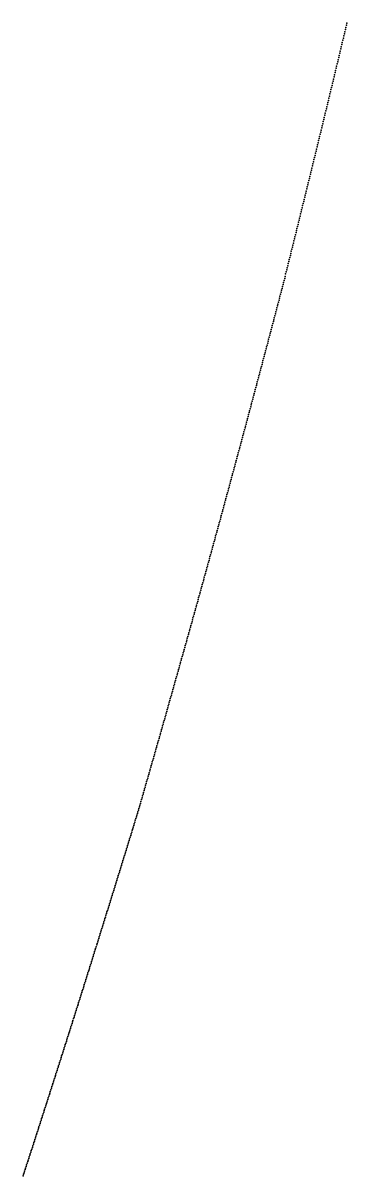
# Model space of a CAD drawing. Header units: metres. Extents: x 0 to 360, y 46 to 216.
# Drawn here: x 111.57 to 115.23, y 72.42 to 85.44 of the extents above; entities that cross this region are included whole.
import ezdxf

# ---------------------------------------------------------------- set-up
doc = ezdxf.new("R2010")
doc.units = ezdxf.units.M

msp = doc.modelspace()

# ---------------------------------------------------------------- linework, layer by layer
for p in [(115.225, 85.418), (115.231, 85.442), (115.196, 85.296), (115.202, 85.32), (115.207, 85.344), (115.213, 85.369), (115.219, 85.393), (115.167, 85.174), (115.173, 85.198), (115.178, 85.223), (115.184, 85.247), (115.19, 85.271), (115.132, 85.028), (115.138, 85.052), (115.143, 85.077), (115.149, 85.101), (115.155, 85.125), (115.161, 85.15), (115.103, 84.907), (115.109, 84.931), (115.114, 84.956), (115.12, 84.98), (115.126, 85.004), (115.068, 84.762), (115.074, 84.786), (115.079, 84.81), (115.085, 84.835), (115.091, 84.859), (115.097, 84.883), (115.039, 84.642), (115.045, 84.666), (115.05, 84.69), (115.056, 84.714), (115.062, 84.738), (115.01, 84.521), (115.015, 84.545), (115.021, 84.569), (115.027, 84.593), (115.033, 84.617), (114.975, 84.377), (114.981, 84.401), (114.986, 84.425), (114.992, 84.449), (114.998, 84.473), (115.004, 84.497), (114.946, 84.258), (114.951, 84.282), (114.957, 84.305), (114.963, 84.329), (114.969, 84.353), (114.911, 84.114), (114.917, 84.138), (114.922, 84.162), (114.928, 84.186), (114.934, 84.21), (114.94, 84.234), (114.882, 83.995), (114.887, 84.019), (114.893, 84.043), (114.899, 84.067), (114.905, 84.09), (114.847, 83.853), (114.853, 83.876), (114.858, 83.9), (114.864, 83.924), (114.87, 83.948), (114.876, 83.971), (114.818, 83.734), (114.823, 83.758), (114.829, 83.781), (114.835, 83.805), (114.841, 83.829), (114.783, 83.592), (114.789, 83.616), (114.794, 83.639), (114.8, 83.663), (114.806, 83.687), (114.812, 83.71), (114.754, 83.474), (114.759, 83.498), (114.765, 83.521), (114.771, 83.545), (114.777, 83.568), (114.719, 83.333), (114.725, 83.356), (114.73, 83.38), (114.736, 83.403), (114.742, 83.427), (114.748, 83.45), (114.69, 83.215), (114.696, 83.239), (114.701, 83.262), (114.707, 83.286), (114.713, 83.309), (114.655, 83.075), (114.661, 83.098), (114.666, 83.122), (114.672, 83.145), (114.678, 83.168), (114.684, 83.192), (114.626, 82.958), (114.632, 82.981), (114.637, 83.005), (114.643, 83.028), (114.649, 83.051), (114.591, 82.818), (114.597, 82.841), (114.602, 82.864), (114.608, 82.888), (114.614, 82.911), (114.62, 82.934), (114.556, 82.678), (114.562, 82.702), (114.568, 82.725), (114.573, 82.748), (114.579, 82.771), (114.585, 82.795), (114.527, 82.557), (114.533, 82.58), (114.538, 82.608), (114.544, 82.632), (114.55, 82.655), (114.492, 82.424), (114.498, 82.446), (114.504, 82.468), (114.509, 82.491), (114.515, 82.513), (114.521, 82.535), (114.457, 82.291), (114.463, 82.313), (114.469, 82.335), (114.474, 82.357), (114.48, 82.38), (114.486, 82.402), (114.422, 82.158), (114.428, 82.181), (114.434, 82.203), (114.44, 82.225), (114.445, 82.247), (114.451, 82.269), (114.393, 82.048), (114.399, 82.07), (114.405, 82.092), (114.41, 82.114), (114.416, 82.136), (114.358, 81.916), (114.364, 81.938), (114.37, 81.96), (114.376, 81.982), (114.381, 82.004), (114.387, 82.026), (114.323, 81.784), (114.329, 81.806), (114.335, 81.828), (114.341, 81.85), (114.346, 81.872), (114.352, 81.894), (114.288, 81.653), (114.294, 81.675), (114.3, 81.697), (114.306, 81.718), (114.312, 81.74), (114.317, 81.762), (114.253, 81.521), (114.259, 81.543), (114.265, 81.565), (114.271, 81.587), (114.277, 81.609), (114.282, 81.631), (114.218, 81.39), (114.224, 81.412), (114.23, 81.434), (114.236, 81.456), (114.242, 81.478), (114.248, 81.5), (114.184, 81.26), (114.189, 81.281), (114.195, 81.303), (114.201, 81.325), (114.207, 81.347), (114.213, 81.369), (114.149, 81.129), (114.154, 81.151), (114.16, 81.173), (114.166, 81.194), (114.172, 81.216), (114.178, 81.238), (114.114, 80.999), (114.12, 81.021), (114.125, 81.042), (114.131, 81.064), (114.137, 81.086), (114.143, 81.108), (114.079, 80.869), (114.085, 80.891), (114.09, 80.912), (114.096, 80.934), (114.102, 80.956), (114.108, 80.977), (114.044, 80.74), (114.05, 80.761), (114.056, 80.783), (114.061, 80.804), (114.067, 80.826), (114.073, 80.848), (114.009, 80.61), (114.015, 80.632), (114.021, 80.653), (114.026, 80.675), (114.032, 80.696), (114.038, 80.718), (113.974, 80.481), (113.98, 80.503), (113.986, 80.524), (113.992, 80.546), (113.997, 80.567), (114.003, 80.589), (113.939, 80.352), (113.945, 80.374), (113.951, 80.395), (113.957, 80.417), (113.962, 80.438), (113.968, 80.46), (113.904, 80.224), (113.91, 80.245), (113.916, 80.267), (113.922, 80.288), (113.928, 80.309), (113.933, 80.331), (113.864, 80.074), (113.869, 80.095), (113.875, 80.117), (113.881, 80.138), (113.887, 80.16), (113.893, 80.181), (113.898, 80.202), (113.829, 79.946), (113.834, 79.967), (113.84, 79.989), (113.846, 80.01), (113.852, 80.031), (113.858, 80.053), (113.794, 79.818), (113.8, 79.84), (113.805, 79.861), (113.811, 79.882), (113.817, 79.904), (113.823, 79.925), (113.759, 79.691), (113.765, 79.712), (113.77, 79.734), (113.776, 79.755), (113.782, 79.776), (113.788, 79.797), (113.724, 79.564), (113.73, 79.585), (113.736, 79.606), (113.741, 79.627), (113.747, 79.649), (113.753, 79.67), (113.689, 79.437), (113.695, 79.458), (113.701, 79.479), (113.706, 79.5), (113.712, 79.522), (113.718, 79.543), (113.654, 79.31), (113.66, 79.332), (113.666, 79.353), (113.672, 79.374), (113.677, 79.395), (113.683, 79.416), (113.613, 79.163), (113.619, 79.184), (113.625, 79.205), (113.631, 79.226), (113.637, 79.247), (113.642, 79.268), (113.648, 79.289), (113.578, 79.037), (113.584, 79.058), (113.59, 79.079), (113.596, 79.1), (113.602, 79.121), (113.608, 79.142), (113.544, 78.911), (113.549, 78.932), (113.555, 78.953), (113.561, 78.974), (113.567, 78.995), (113.573, 79.016), (113.509, 78.786), (113.514, 78.807), (113.52, 78.828), (113.526, 78.849), (113.532, 78.869), (113.538, 78.89), (113.474, 78.661), (113.48, 78.681), (113.485, 78.702), (113.491, 78.723), (113.497, 78.744), (113.503, 78.765), (113.433, 78.515), (113.439, 78.536), (113.445, 78.556), (113.45, 78.577), (113.456, 78.598), (113.462, 78.619), (113.468, 78.64), (113.398, 78.39), (113.404, 78.411), (113.41, 78.432), (113.416, 78.452), (113.421, 78.473), (113.427, 78.494), (113.363, 78.266), (113.369, 78.287), (113.375, 78.307), (113.381, 78.328), (113.386, 78.349), (113.392, 78.369), (113.322, 78.121), (113.328, 78.142), (113.334, 78.162), (113.34, 78.183), (113.346, 78.204), (113.351, 78.224), (113.357, 78.245), (113.287, 77.997), (113.293, 78.018), (113.299, 78.038), (113.305, 78.059), (113.311, 78.08), (113.317, 78.1), (113.253, 77.874), (113.258, 77.894), (113.264, 77.915), (113.27, 77.935), (113.276, 77.956), (113.282, 77.977), (113.218, 77.75), (113.223, 77.771), (113.229, 77.791), (113.235, 77.812), (113.241, 77.833), (113.247, 77.853), (113.177, 77.607), (113.183, 77.627), (113.189, 77.648), (113.194, 77.668), (113.2, 77.689), (113.206, 77.709), (113.212, 77.73), (113.142, 77.484), (113.148, 77.505), (113.154, 77.525), (113.159, 77.546), (113.165, 77.566), (113.171, 77.586), (113.101, 77.341), (113.107, 77.362), (113.113, 77.382), (113.119, 77.403), (113.125, 77.423), (113.13, 77.443), (113.136, 77.464), (113.066, 77.219), (113.072, 77.24), (113.078, 77.26), (113.084, 77.28), (113.09, 77.301), (113.095, 77.321), (113.031, 77.097), (113.037, 77.118), (113.043, 77.138), (113.049, 77.158), (113.055, 77.179), (113.061, 77.199), (112.991, 76.956), (112.997, 76.976), (113.002, 76.996), (113.008, 77.016), (113.014, 77.037), (113.02, 77.057), (113.026, 77.077), (112.956, 76.834), (112.962, 76.855), (112.967, 76.875), (112.973, 76.895), (112.979, 76.915), (112.985, 76.935), (112.915, 76.693), (112.921, 76.713), (112.927, 76.733), (112.933, 76.754), (112.938, 76.774), (112.944, 76.794), (112.95, 76.814), (112.88, 76.571), (112.886, 76.59), (112.892, 76.609), (112.898, 76.628), (112.903, 76.649), (112.909, 76.673), (112.839, 76.438), (112.845, 76.457), (112.851, 76.476), (112.857, 76.495), (112.863, 76.514), (112.869, 76.533), (112.874, 76.552), (112.799, 76.306), (112.805, 76.325), (112.81, 76.343), (112.816, 76.362), (112.822, 76.381), (112.828, 76.4), (112.834, 76.419), (112.758, 76.173), (112.764, 76.192), (112.77, 76.211), (112.775, 76.23), (112.781, 76.249), (112.787, 76.268), (112.793, 76.287), (112.717, 76.041), (112.723, 76.06), (112.729, 76.079), (112.735, 76.098), (112.741, 76.117), (112.746, 76.135), (112.752, 76.154), (112.677, 75.909), (112.682, 75.928), (112.688, 75.947), (112.694, 75.966), (112.7, 75.984), (112.706, 76.003), (112.711, 76.022), (112.636, 75.777), (112.642, 75.796), (112.647, 75.815), (112.653, 75.834), (112.659, 75.853), (112.665, 75.871), (112.671, 75.89), (112.601, 75.665), (112.607, 75.684), (112.613, 75.702), (112.618, 75.721), (112.624, 75.74), (112.63, 75.759), (112.56, 75.534), (112.566, 75.552), (112.572, 75.571), (112.578, 75.59), (112.583, 75.608), (112.589, 75.627), (112.595, 75.646), (112.519, 75.403), (112.525, 75.421), (112.531, 75.44), (112.537, 75.459), (112.543, 75.477), (112.548, 75.496), (112.554, 75.515), (112.479, 75.272), (112.484, 75.29), (112.49, 75.309), (112.496, 75.328), (112.502, 75.346), (112.508, 75.365), (112.514, 75.384), (112.438, 75.141), (112.444, 75.16), (112.45, 75.179), (112.455, 75.197), (112.461, 75.216), (112.467, 75.234), (112.473, 75.253), (112.397, 75.011), (112.403, 75.03), (112.409, 75.048), (112.415, 75.067), (112.42, 75.085), (112.426, 75.104), (112.432, 75.123), (112.356, 74.881), (112.362, 74.9), (112.368, 74.918), (112.374, 74.937), (112.38, 74.955), (112.386, 74.974), (112.391, 74.992), (112.316, 74.751), (112.322, 74.77), (112.327, 74.788), (112.333, 74.807), (112.339, 74.825), (112.345, 74.844), (112.351, 74.862), (112.275, 74.622), (112.281, 74.64), (112.287, 74.659), (112.292, 74.677), (112.298, 74.696), (112.304, 74.714), (112.31, 74.733), (112.234, 74.492), (112.24, 74.511), (112.246, 74.529), (112.252, 74.548), (112.258, 74.566), (112.263, 74.585), (112.269, 74.603), (112.193, 74.363), (112.199, 74.382), (112.205, 74.4), (112.211, 74.419), (112.217, 74.437), (112.223, 74.456), (112.228, 74.474), (112.147, 74.216), (112.153, 74.235), (112.159, 74.253), (112.164, 74.271), (112.17, 74.29), (112.176, 74.308), (112.182, 74.327), (112.188, 74.345), (112.106, 74.088), (112.112, 74.106), (112.118, 74.124), (112.124, 74.143), (112.129, 74.161), (112.135, 74.179), (112.141, 74.198), (112.065, 73.959), (112.071, 73.978), (112.077, 73.996), (112.083, 74.014), (112.089, 74.033), (112.095, 74.051), (112.1, 74.069), (112.025, 73.831), (112.031, 73.85), (112.036, 73.868), (112.042, 73.886), (112.048, 73.905), (112.054, 73.923), (112.06, 73.941), (111.984, 73.704), (111.99, 73.722), (111.996, 73.74), (112.001, 73.758), (112.007, 73.777), (112.013, 73.795), (112.019, 73.813), (111.943, 73.576), (111.949, 73.594), (111.955, 73.613), (111.961, 73.631), (111.967, 73.649), (111.972, 73.667), (111.978, 73.685), (111.902, 73.449), (111.908, 73.467), (111.914, 73.485), (111.92, 73.503), (111.926, 73.522), (111.932, 73.54), (111.937, 73.558), (111.856, 73.304), (111.862, 73.322), (111.868, 73.34), (111.873, 73.358), (111.879, 73.376), (111.885, 73.394), (111.891, 73.413), (111.897, 73.431), (111.815, 73.177), (111.821, 73.195), (111.827, 73.213), (111.833, 73.231), (111.838, 73.249), (111.844, 73.267), (111.85, 73.286), (111.774, 73.051), (111.78, 73.069), (111.786, 73.087), (111.792, 73.105), (111.798, 73.123), (111.804, 73.141), (111.809, 73.159), (111.734, 72.924), (111.74, 72.942), (111.745, 72.96), (111.751, 72.978), (111.757, 72.996), (111.763, 73.014), (111.769, 73.032), (111.693, 72.798), (111.699, 72.816), (111.705, 72.834), (111.71, 72.852), (111.716, 72.87), (111.722, 72.888), (111.728, 72.906), (111.646, 72.655), (111.652, 72.673), (111.658, 72.69), (111.664, 72.708), (111.67, 72.726), (111.676, 72.744), (111.681, 72.762), (111.687, 72.78), (111.606, 72.529), (111.611, 72.547), (111.617, 72.565), (111.623, 72.583), (111.629, 72.601), (111.635, 72.619), (111.641, 72.637), (111.571, 72.422), (111.577, 72.44), (111.582, 72.458), (111.588, 72.475), (111.594, 72.493), (111.6, 72.511)]:
    msp.add_point(p)

doc.saveas('drawing.dxf')
